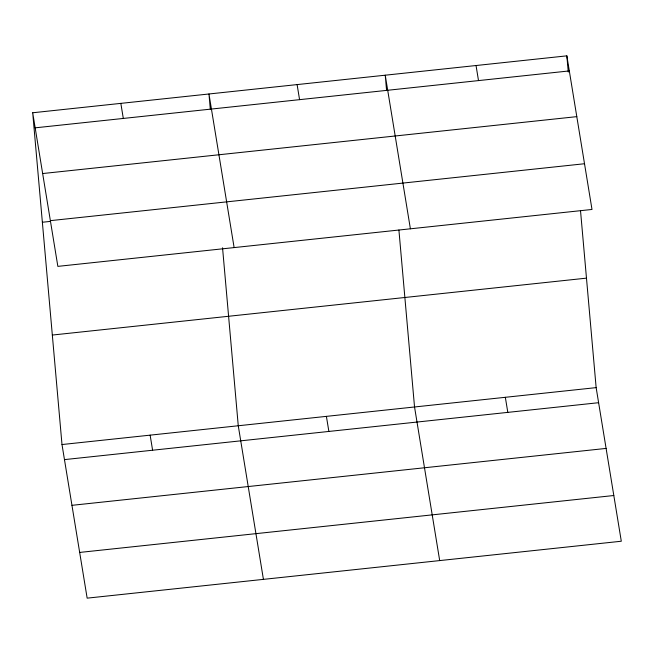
<?xml version="1.0" encoding="UTF-8"?>
<svg xmlns="http://www.w3.org/2000/svg" width="654" height="654" viewBox="0 0 654 654"><rect width="100%" height="100%" fill="white"/><g stroke="black" fill="none" stroke-linecap="round" stroke-linejoin="round"><path stroke-width="0.98" d="M32.7 112.766L566.846 55.852L592.001 209.46L57.854 266.374L32.7 112.766L61.999 444.54L87.154 598.148L621.3 541.234L596.146 387.626L580.515 210.662M35.169 127.832L569.315 70.918M42.657 173.547L576.803 116.641M50.366 220.651L584.513 163.737M42.371 222.254L50.472 221.387M52.328 335.052L586.475 278.146M61.999 444.54L596.146 387.626M64.468 459.615L598.614 402.701M71.956 505.329L606.103 448.415M79.665 552.434L613.812 495.519M476.038 65.523L478.507 80.597M505.338 397.305L507.806 412.372M410.393 228.81L385.239 75.202L386.579 90.407M439.692 560.584L414.538 406.976L398.907 230.012M297.104 84.595L299.573 99.661M326.403 416.369L328.872 431.436M234.124 247.588L208.969 93.98L210.31 109.185M263.423 579.37L238.269 425.762L222.548 247.784M120.835 103.373L123.304 118.439M150.134 435.155L152.603 450.222M566.846 55.852L568.277 72.071"/></g></svg>
